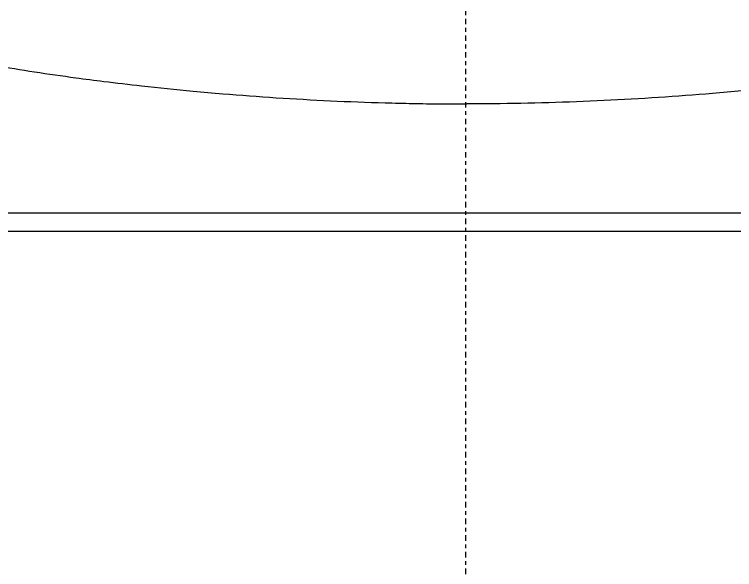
# Model space of a CAD drawing. Header units: millimetres. Extents: x 0 to 4378, y 0 to 2376.
# Drawn here: x 765.03 to 784.48, y 1524.33 to 1539.32 of the extents above; entities that cross this region are included whole.
import ezdxf

# ---------------------------------------------------------------- set-up
doc = ezdxf.new("R2010")
doc.units = ezdxf.units.MM
doc.header["$LTSCALE"] = 0.2
doc.linetypes.add('CENTER2', pattern=[1.125, 0.75, -0.125, 0.125, -0.125])
doc.layers.add('02_Center Line', color=1, linetype='CENTER2')

# ---------------------------------------------------------------- blocks, each defined once
blk = doc.blocks.new('Blk$A22R2-0W24F')
for p, q in [((39, 931.7), (-39, 931.7)), ((39, 931.2), (-39, 931.2))]:
    blk.add_line(p, q)
for points, knots in [([(-12.73, 935.692), (-12.016, 935.569), (-11.284, 935.458), (-10.282, 935.322), (-10.027, 935.289), (-9.44, 935.216), (-9.1, 935.176), (-8.297, 935.087), (-7.835, 935.039), (-7.106, 934.971), (-6.835, 934.947), (-5.606, 934.845), (-4.636, 934.781), (-3.167, 934.712), (-2.674, 934.693), (-1.936, 934.672), (-1.688, 934.666), (-1.315, 934.659), (-1.191, 934.657), (-0.948, 934.654), (-0.82, 934.652), (-0.455, 934.649), (-0.215, 934.647), (0.025, 934.648)], [0.000005, 0.000005, 0.000005, 0.000005, 0.245288, 0.245288, 0.32758, 0.32758, 0.439471, 0.439471, 0.588452, 0.588452, 0.672216, 0.672216, 0.969709, 0.969709, 1.119078, 1.119078, 1.193047, 1.193047, 1.22978, 1.22978, 1.265, 1.265, 1.331927, 1.331927, 1.331927, 1.331927]), ([(12.771, 935.695), (12.418, 935.634), (12.059, 935.576), (11.333, 935.464), (10.965, 935.411), (10.344, 935.327), (10.091, 935.294), (9.509, 935.221), (9.173, 935.181), (8.376, 935.093), (7.918, 935.045), (7.195, 934.977), (6.927, 934.953), (5.695, 934.85), (4.715, 934.785), (2.737, 934.69), (1.738, 934.661), (0.621, 934.65), (0.382, 934.648), (0.143, 934.648), (0.025, 934.648)], [-1.260137, -1.260137, -1.260137, -1.260137, -1.13977, -1.13977, -1.019298, -1.019298, -0.938268, -0.938268, -0.827897, -0.827897, -0.68116, -0.68116, -0.598483, -0.598483, -0.299873, -0.299873, 0, 0, 0.035566, 0.071132, 0.071132, 0.071132, 0.071132])]:
    blk.add_open_spline(points, degree=3, knots=knots)
at = {"layer": '02_Center Line'}
blk.add_line((0, -10), (0, 1148.476), dxfattribs=at)

msp = doc.modelspace()

# ---------------------------------------------------------------- block references
msp.add_blockref('Blk$A22R2-0W24F', (777.219, 602.257))

doc.saveas('drawing.dxf')
